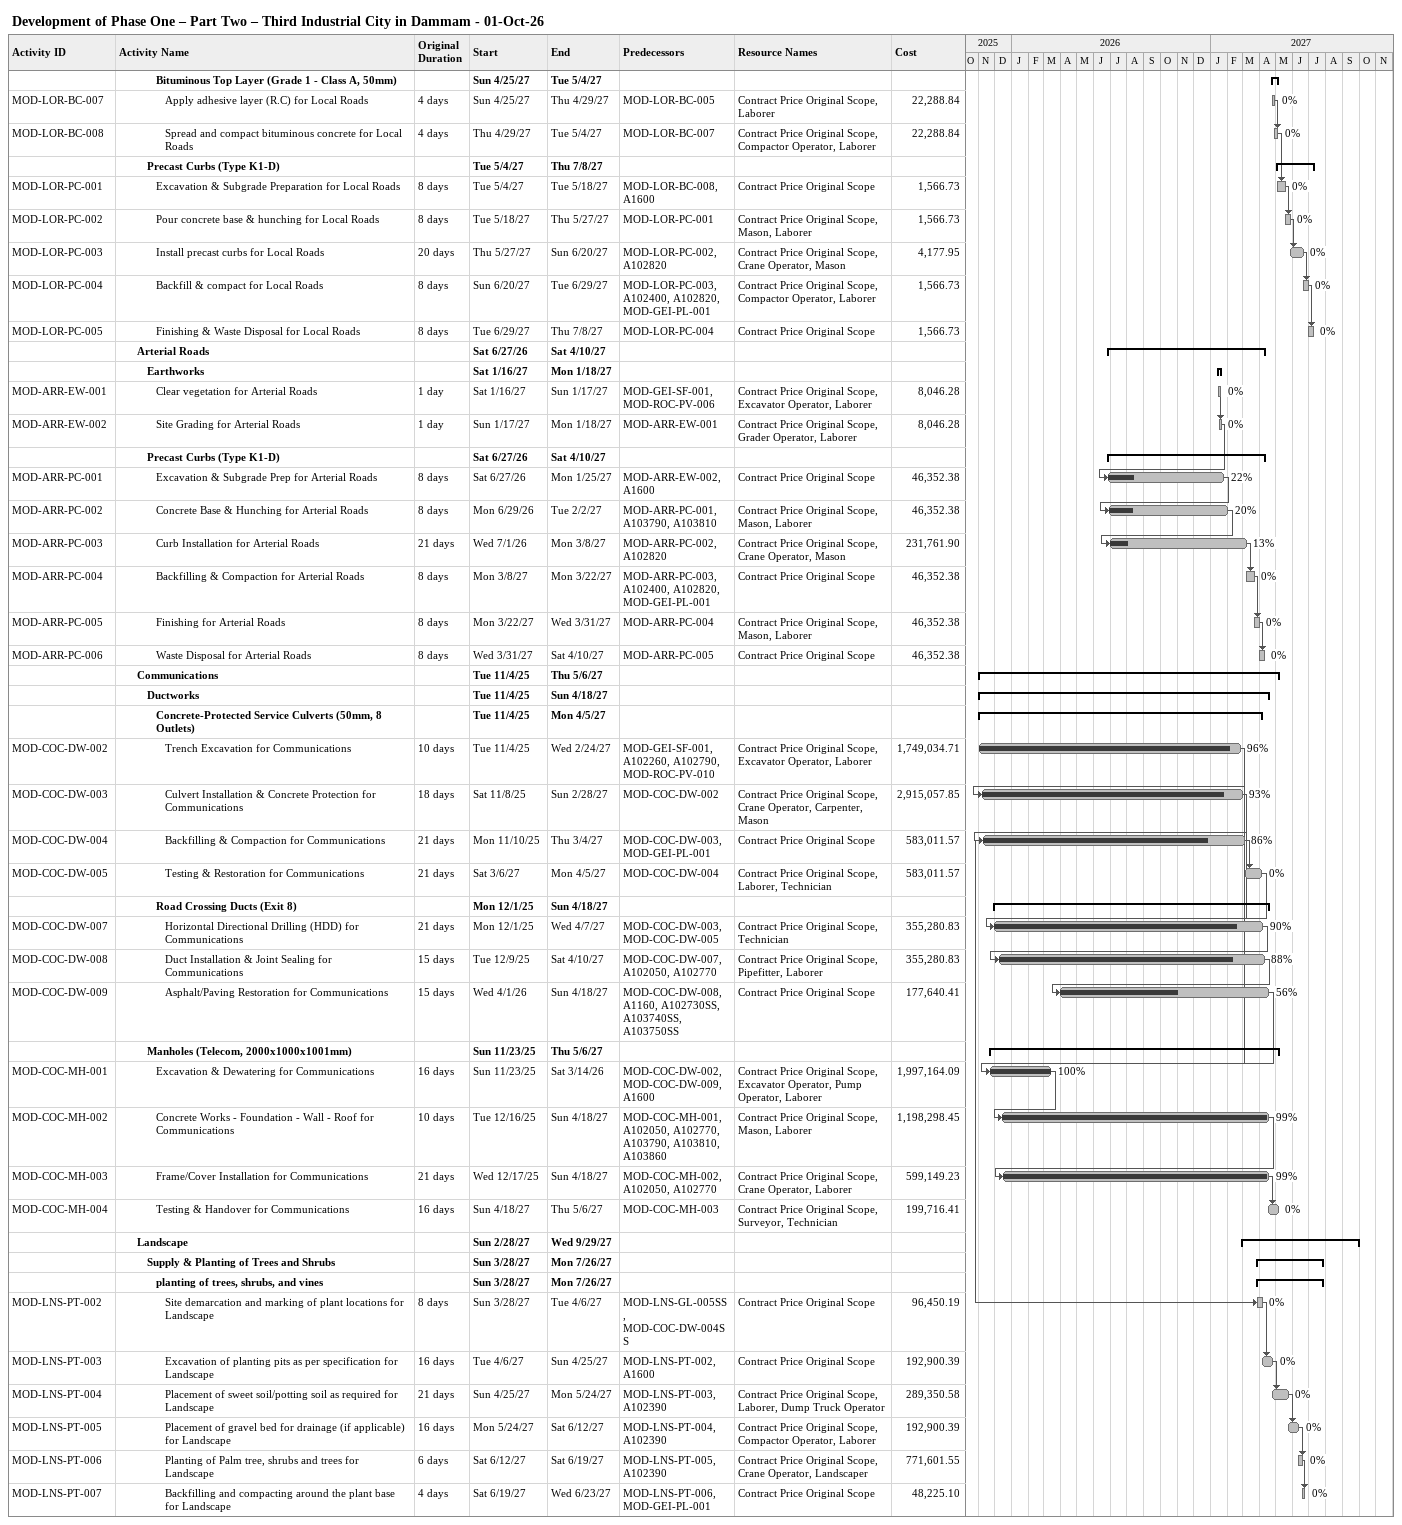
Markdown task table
Development of Phase One – Part Two – Third Industrial City in Dammam - 01-Oct-26

| ID | Level | Task | Original duration | Start | Finish | Predecessors | Resources | % complete | Cost |
|---|---|---|---|---|---|---|---|---|---|
|  | 5 | **Bituminous Top Layer (Grade 1 - Class A, 50mm)** |  | 2027-04-25 | 2027-05-04 |  |  |  |  |
| MOD-LOR-BC-007 | 6 | Apply adhesive layer (R.C) for Local Roads | 4d | 2027-04-25 | 2027-04-29 | MOD-LOR-BC-005 | Contract Price Original Scope, Laborer | 0 | 22288.84 |
| MOD-LOR-BC-008 | 6 | Spread and compact bituminous concrete for Local Roads | 4d | 2027-04-29 | 2027-05-04 | MOD-LOR-BC-007 | Contract Price Original Scope, Compactor Operator, Laborer | 0 | 22288.84 |
|  | 4 | **Precast Curbs (Type K1-D)** |  | 2027-05-04 | 2027-07-08 |  |  |  |  |
| MOD-LOR-PC-001 | 5 | Excavation & Subgrade Preparation for Local Roads | 8d | 2027-05-04 | 2027-05-18 | MOD-LOR-BC-008, A1600 | Contract Price Original Scope | 0 | 1566.73 |
| MOD-LOR-PC-002 | 5 | Pour concrete base & hunching for Local Roads | 8d | 2027-05-18 | 2027-05-27 | MOD-LOR-PC-001 | Contract Price Original Scope, Mason, Laborer | 0 | 1566.73 |
| MOD-LOR-PC-003 | 5 | Install precast curbs for Local Roads | 20d | 2027-05-27 | 2027-06-20 | MOD-LOR-PC-002, A102820 | Contract Price Original Scope, Crane Operator, Mason | 0 | 4177.95 |
| MOD-LOR-PC-004 | 5 | Backfill & compact for Local Roads | 8d | 2027-06-20 | 2027-06-29 | MOD-LOR-PC-003, A102400, A102820, MOD-GEI-PL-001 | Contract Price Original Scope, Compactor Operator, Laborer | 0 | 1566.73 |
| MOD-LOR-PC-005 | 5 | Finishing & Waste Disposal for Local Roads | 8d | 2027-06-29 | 2027-07-08 | MOD-LOR-PC-004 | Contract Price Original Scope | 0 | 1566.73 |
|  | 3 | **Arterial Roads** |  | 2026-06-27 | 2027-04-10 |  |  |  |  |
|  | 4 | **Earthworks** |  | 2027-01-16 | 2027-01-18 |  |  |  |  |
| MOD-ARR-EW-001 | 5 | Clear vegetation for Arterial Roads | 1d | 2027-01-16 | 2027-01-17 | MOD-GEI-SF-001, MOD-ROC-PV-006 | Contract Price Original Scope, Excavator Operator, Laborer | 0 | 8046.28 |
| MOD-ARR-EW-002 | 5 | Site Grading for Arterial Roads | 1d | 2027-01-17 | 2027-01-18 | MOD-ARR-EW-001 | Contract Price Original Scope, Grader Operator, Laborer | 0 | 8046.28 |
|  | 4 | **Precast Curbs (Type K1-D)** |  | 2026-06-27 | 2027-04-10 |  |  |  |  |
| MOD-ARR-PC-001 | 5 | Excavation & Subgrade Prep for Arterial Roads | 8d | 2026-06-27 | 2027-01-25 | MOD-ARR-EW-002, A1600 | Contract Price Original Scope | 22 | 46352.38 |
| MOD-ARR-PC-002 | 5 | Concrete Base & Hunching for Arterial Roads | 8d | 2026-06-29 | 2027-02-02 | MOD-ARR-PC-001, A103790, A103810 | Contract Price Original Scope, Mason, Laborer | 20 | 46352.38 |
| MOD-ARR-PC-003 | 5 | Curb Installation for Arterial Roads | 21d | 2026-07-01 | 2027-03-08 | MOD-ARR-PC-002, A102820 | Contract Price Original Scope, Crane Operator, Mason | 13 | 231761.90 |
| MOD-ARR-PC-004 | 5 | Backfilling & Compaction for Arterial Roads | 8d | 2027-03-08 | 2027-03-22 | MOD-ARR-PC-003, A102400, A102820, MOD-GEI-PL-001 | Contract Price Original Scope | 0 | 46352.38 |
| MOD-ARR-PC-005 | 5 | Finishing for Arterial Roads | 8d | 2027-03-22 | 2027-03-31 | MOD-ARR-PC-004 | Contract Price Original Scope, Mason, Laborer | 0 | 46352.38 |
| MOD-ARR-PC-006 | 5 | Waste Disposal for Arterial Roads | 8d | 2027-03-31 | 2027-04-10 | MOD-ARR-PC-005 | Contract Price Original Scope | 0 | 46352.38 |
|  | 3 | **Communications** |  | 2025-11-04 | 2027-05-06 |  |  |  |  |
|  | 4 | **Ductworks** |  | 2025-11-04 | 2027-04-18 |  |  |  |  |
|  | 5 | **Concrete-Protected Service Culverts (50mm, 8 Outlets)** |  | 2025-11-04 | 2027-04-05 |  |  |  |  |
| MOD-COC-DW-002 | 6 | Trench Excavation for Communications | 10d | 2025-11-04 | 2027-02-24 | MOD-GEI-SF-001, A102260, A102790, MOD-ROC-PV-010 | Contract Price Original Scope, Excavator Operator, Laborer | 96 | 1749034.71 |
| MOD-COC-DW-003 | 6 | Culvert Installation & Concrete Protection for Communications | 18d | 2025-11-08 | 2027-02-28 | MOD-COC-DW-002 | Contract Price Original Scope, Crane Operator, Carpenter, Mason | 93 | 2915057.85 |
| MOD-COC-DW-004 | 6 | Backfilling & Compaction for Communications | 21d | 2025-11-10 | 2027-03-04 | MOD-COC-DW-003, MOD-GEI-PL-001 | Contract Price Original Scope | 86 | 583011.57 |
| MOD-COC-DW-005 | 6 | Testing & Restoration for Communications | 21d | 2027-03-06 | 2027-04-05 | MOD-COC-DW-004 | Contract Price Original Scope, Laborer, Technician | 0 | 583011.57 |
|  | 5 | **Road Crossing Ducts (Exit 8)** |  | 2025-12-01 | 2027-04-18 |  |  |  |  |
| MOD-COC-DW-007 | 6 | Horizontal Directional Drilling (HDD) for Communications | 21d | 2025-12-01 | 2027-04-07 | MOD-COC-DW-003, MOD-COC-DW-005 | Contract Price Original Scope, Technician | 90 | 355280.83 |
| MOD-COC-DW-008 | 6 | Duct Installation & Joint Sealing for Communications | 15d | 2025-12-09 | 2027-04-10 | MOD-COC-DW-007, A102050, A102770 | Contract Price Original Scope, Pipefitter, Laborer | 88 | 355280.83 |
| MOD-COC-DW-009 | 6 | Asphalt/Paving Restoration for Communications | 15d | 2026-04-01 | 2027-04-18 | MOD-COC-DW-008, A1160, A102730SS, A103740SS, A103750SS | Contract Price Original Scope | 56 | 177640.41 |
|  | 4 | **Manholes (Telecom, 2000x1000x1001mm)** |  | 2025-11-23 | 2027-05-06 |  |  |  |  |
| MOD-COC-MH-001 | 5 | Excavation & Dewatering for Communications | 16d | 2025-11-23 | 2026-03-14 | MOD-COC-DW-002, MOD-COC-DW-009, A1600 | Contract Price Original Scope, Excavator Operator, Pump Operator, Laborer | 100 | 1997164.09 |
| MOD-COC-MH-002 | 5 | Concrete Works - Foundation - Wall - Roof for Communications | 10d | 2025-12-16 | 2027-04-18 | MOD-COC-MH-001, A102050, A102770, A103790, A103810, A103860 | Contract Price Original Scope, Mason, Laborer | 99 | 1198298.45 |
| MOD-COC-MH-003 | 5 | Frame/Cover Installation for Communications | 21d | 2025-12-17 | 2027-04-18 | MOD-COC-MH-002, A102050, A102770 | Contract Price Original Scope, Crane Operator, Laborer | 99 | 599149.23 |
| MOD-COC-MH-004 | 5 | Testing & Handover for Communications | 16d | 2027-04-18 | 2027-05-06 | MOD-COC-MH-003 | Contract Price Original Scope, Surveyor, Technician | 0 | 199716.41 |
|  | 3 | **Landscape** |  | 2027-02-28 | 2027-09-29 |  |  |  |  |
|  | 4 | **Supply & Planting of Trees and Shrubs** |  | 2027-03-28 | 2027-07-26 |  |  |  |  |
|  | 5 | **planting of trees, shrubs, and vines** |  | 2027-03-28 | 2027-07-26 |  |  |  |  |
| MOD-LNS-PT-002 | 6 | Site demarcation and marking of plant locations for Landscape | 8d | 2027-03-28 | 2027-04-06 | MOD-LNS-GL-005SS, MOD-COC-DW-004SS | Contract Price Original Scope | 0 | 96450.19 |
| MOD-LNS-PT-003 | 6 | Excavation of planting pits as per specification for Landscape | 16d | 2027-04-06 | 2027-04-25 | MOD-LNS-PT-002, A1600 | Contract Price Original Scope | 0 | 192900.39 |
| MOD-LNS-PT-004 | 6 | Placement of sweet soil/potting soil as required for Landscape | 21d | 2027-04-25 | 2027-05-24 | MOD-LNS-PT-003, A102390 | Contract Price Original Scope, Laborer, Dump Truck Operator | 0 | 289350.58 |
| MOD-LNS-PT-005 | 6 | Placement of gravel bed for drainage (if applicable) for Landscape | 16d | 2027-05-24 | 2027-06-12 | MOD-LNS-PT-004, A102390 | Contract Price Original Scope, Compactor Operator, Laborer | 0 | 192900.39 |
| MOD-LNS-PT-006 | 6 | Planting of Palm tree, shrubs and trees for Landscape | 6d | 2027-06-12 | 2027-06-19 | MOD-LNS-PT-005, A102390 | Contract Price Original Scope, Crane Operator, Landscaper | 0 | 771601.55 |
| MOD-LNS-PT-007 | 6 | Backfilling and compacting around the plant base for Landscape | 4d | 2027-06-19 | 2027-06-23 | MOD-LNS-PT-006, MOD-GEI-PL-001 | Contract Price Original Scope | 0 | 48225.10 |
